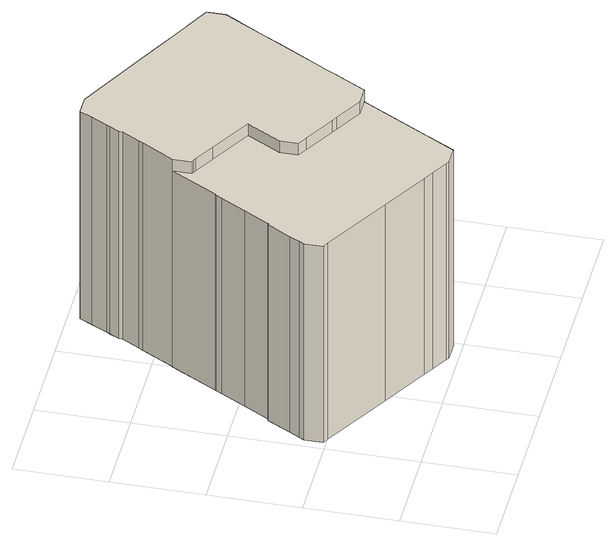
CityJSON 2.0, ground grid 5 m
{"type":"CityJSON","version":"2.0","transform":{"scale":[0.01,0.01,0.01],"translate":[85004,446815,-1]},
"CityObjects":{
"building1":{"type":"Building","children":["building1-1"]},
"building1-1":{"type":"BuildingPart","parents":["building1"],"geometry":[{"type":"Solid","lod":"1.3","boundaries":[[[[0,1,2,3]],[[2,4,5,3]],[[5,6,7,8,9,10,11,12,13,14,15,16,17,18,19,20,21,22,23,24,25,26,27,28,29,30,31,32,33,34,35,36,37,38,39,40,0,3]],[[40,41,1,0]],[[1,41,42,43,44,45,46,47,48,49,50,51,52,53,54,55,56,57,58,59,60,61,62,63,64,65,66,67,68,69,70,71,72,4,2]],[[4,72,6,5]],[[72,71,7,6]],[[71,70,8,7]],[[70,69,9,8]],[[69,68,10,9]],[[68,67,11,10]],[[67,66,12,11]],[[66,65,13,12]],[[65,64,14,13]],[[64,63,15,14]],[[63,62,73,16,15]],[[73,74,17,16]],[[17,74,75,18]],[[18,75,76,19]],[[19,76,77,20]],[[77,78,21,20]],[[78,79,22,21]],[[79,80,23,22]],[[23,80,81,24]],[[24,81,82,25]],[[25,82,83,26]],[[26,83,84,27]],[[27,84,85,28]],[[28,85,86,29]],[[29,86,87,30]],[[30,87,88,31]],[[31,88,50,49,32]],[[32,49,48,33]],[[33,48,47,34]],[[34,47,46,35]],[[35,46,45,36]],[[36,45,44,37]],[[37,44,43,38]],[[38,43,42,39]],[[39,42,41,40]],[[89,90,91,50,88]],[[50,91,92,51]],[[92,93,52,51]],[[93,94,53,52]],[[94,95,54,53]],[[95,96,55,54]],[[55,96,97,56]],[[56,97,98,57]],[[98,99,58,57]],[[99,100,59,58]],[[100,101,60,59]],[[101,102,61,60]],[[102,103,62,61]],[[62,103,104,105,73]],[[87,86,85,84,83,82,81,80,79,78,77,76,75,74,73,105,106,107,108,109,110,111,112,113,114,115,116,117,118,119,120,121,122,123,124,125,126,127,128,129,130,131,132,133,89,88]],[[133,134,90,89]],[[91,90,134,135,136,137,138,139,140,141,142,143,144,145,146,147,148,149,150,151,152,153,154,155,156,157,158,159,160,161,104,103,102,101,100,99,98,97,96,95,94,93,92]],[[104,161,106,105]],[[161,160,107,106]],[[160,159,108,107]],[[159,158,109,108]],[[158,157,110,109]],[[157,156,111,110]],[[156,155,112,111]],[[155,154,113,112]],[[154,153,114,113]],[[153,152,115,114]],[[152,151,116,115]],[[116,151,150,117]],[[117,150,149,118]],[[118,149,148,119]],[[119,148,147,120]],[[120,147,146,121]],[[121,146,145,122]],[[122,145,144,123]],[[123,144,143,124]],[[124,143,142,125]],[[125,142,141,126]],[[126,141,140,127]],[[127,140,139,128]],[[128,139,138,129]],[[129,138,137,130]],[[130,137,136,131]],[[131,136,135,132]],[[132,135,134,133]]]]}]}
},
"vertices":[
[56,619,73],[56,619,1316],[56,519,1316],[56,519,73],[84,502,1316],[84,502,73],[460,289,73],[715,145,73],[770,114,73],[859,63,73],[879,52,73],[979,52,73],[1059,194,73],[1088,246,73],[1096,260,73],[1270,569,73],[1275,577,73],[1275,677,73],[1260,685,73],[1110,770,73],[914,880,73],[1003,1038,73],[1018,1065,73],[1018,1165,73],[1001,1174,73],[903,1230,73],[832,1270,73],[744,1319,73],[687,1351,73],[621,1388,73],[605,1397,73],[505,1397,73],[363,1146,73],[359,1139,73],[341,1107,73],[264,972,73],[185,832,73],[184,830,73],[174,830,73],[103,703,73],[70,644,73],[70,644,1316],[103,703,1316],[174,830,1316],[184,830,1316],[185,832,1316],[264,972,1316],[341,1107,1316],[359,1139,1316],[363,1146,1316],[505,1397,1316],[505,1297,1316],[516,1291,1316],[531,1283,1316],[643,1220,1316],[875,1089,1316],[771,904,1316],[771,804,1316],[819,777,1316],[990,681,1316],[1021,663,1316],[1175,577,1316],[1275,577,1316],[1270,569,1316],[1096,260,1316],[1088,246,1316],[1059,194,1316],[979,52,1316],[879,52,1316],[859,63,1316],[770,114,1316],[715,145,1316],[460,289,1316],[1275,577,76],[1275,677,76],[1260,685,76],[1110,770,76],[914,880,76],[1003,1038,76],[1018,1065,76],[1018,1165,76],[1001,1174,76],[903,1230,76],[832,1270,76],[744,1319,76],[687,1351,76],[621,1388,76],[605,1397,76],[505,1397,76],[603,1571,76],[603,1571,1390],[505,1397,1390],[505,1297,1390],[516,1291,1390],[531,1283,1390],[643,1220,1390],[875,1089,1390],[771,904,1390],[771,804,1390],[819,777,1390],[990,681,1390],[1021,663,1390],[1175,577,1390],[1275,577,1390],[1276,579,1390],[1276,579,76],[1374,753,76],[1409,821,76],[1413,822,76],[1426,846,76],[1482,946,76],[1559,1081,76],[1606,1165,76],[1689,1312,76],[1692,1317,76],[1735,1393,76],[1735,1493,76],[1710,1506,76],[1615,1556,76],[1579,1575,76],[1507,1613,76],[1360,1691,76],[1321,1712,76],[1308,1719,76],[1301,1722,76],[910,1929,76],[893,1938,76],[793,1938,76],[758,1872,76],[711,1784,76],[701,1764,76],[672,1710,76],[672,1693,76],[617,1595,76],[617,1595,1390],[672,1693,1390],[672,1710,1390],[701,1764,1390],[711,1784,1390],[758,1872,1390],[793,1938,1390],[893,1938,1390],[910,1929,1390],[1301,1722,1390],[1308,1719,1390],[1321,1712,1390],[1360,1691,1390],[1507,1613,1390],[1579,1575,1390],[1615,1556,1390],[1710,1506,1390],[1735,1493,1390],[1735,1393,1390],[1692,1317,1390],[1689,1312,1390],[1606,1165,1390],[1559,1081,1390],[1482,946,1390],[1426,846,1390],[1413,822,1390],[1409,821,1390],[1374,753,1390]
]}
